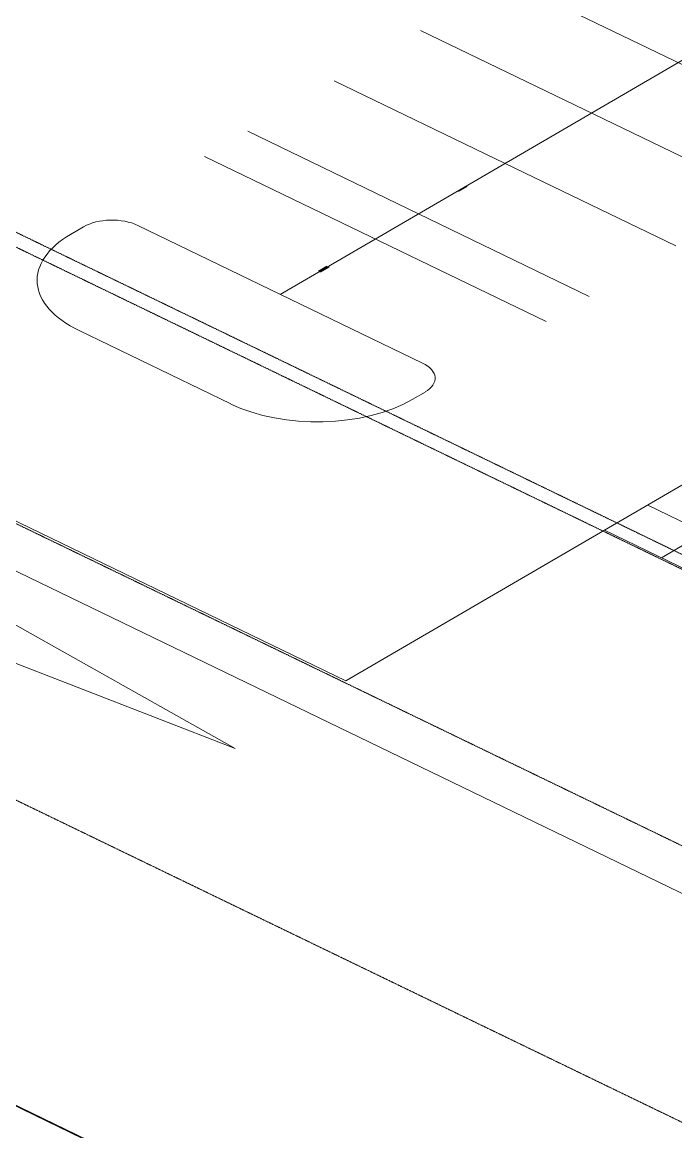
# Model space of a CAD drawing. Header units: inches. Extents: x 27328 to 121296, y -4075 to 4147.
# Drawn here: x 41696 to 42307, y -2669 to -1632 of the extents above; entities that cross this region are included whole.
import ezdxf

# ---------------------------------------------------------------- set-up
doc = ezdxf.new("R2010")
doc.units = ezdxf.units.IN
doc.header["$MEASUREMENT"] = 0
doc.linetypes.add('Center 1_4_', pattern=[0.53125, 0.25, -0.09375, 0.09375, -0.09375])
doc.linetypes.add('Hidden', pattern=[0.28125, 0.1875, -0.09375])
for name, color, linetype, lineweight in [('A-DETL', 90, 'Continuous', 9), ('A-FLOR-OTLN', 90, 'Continuous', 9), ('A-PROP-SBCK', 71, 'Hidden', 15), ('BMP', 80, 'Continuous', 9), ('C-TOPO', 7, 'Continuous', 9), ('Conc', 7, 'Continuous', 9), ('EOP-PR', 4, 'Continuous', 9), ('G-ANNO-SYMB', 111, 'Continuous', 9), ('PAINT', 190, 'Continuous', 9), ('PROP', 3, 'Center 1_4_', 9)]:
    doc.layers.add(name, color=color, linetype=linetype, lineweight=lineweight)

msp = doc.modelspace()

# ---------------------------------------------------------------- linework, layer by layer
at = {"layer": 'A-DETL'}
for p, q in [((42112.5, -1785.9), (42104.4, -1790.6)), ((41973.3, -1865), (41981.3, -1860.3)), ((41974.7, -1865.7), (41982.8, -1861)), ((41983.2, -1861.2), (41975.1, -1865.9))]:
    msp.add_line(p, q, dxfattribs=at)
at = {"layer": 'A-FLOR-OTLN'}
for p, q in [((42334.4, -2109.3), (42281.2, -2083.6)), ((42294, -2132.9), (42334.4, -2109.3))]:
    msp.add_line(p, q, dxfattribs=at)
at = {"layer": 'A-PROP-SBCK'}
for p, q in [((44836.8, -3364), (40149.3, -1097.1)), ((42355, -2149.9), (40165.8, -1091.2)), ((44594.3, -3505.2), (39890.9, -1230.6))]:
    msp.add_line(p, q, dxfattribs=at)
at = {"layer": 'BMP'}
for p, q in [((41895.3, -2311.1), (40838, -1716.9)), ((40631.9, -1821.1), (41895.3, -2311.1))]:
    msp.add_line(p, q, dxfattribs=at)
at = {"layer": 'C-TOPO'}
msp.add_line((42364.5, -2971.5), (40864.1, -2245.8), dxfattribs=at)
at = {"layer": 'C-TOPO', "lineweight": 25}
msp.add_line((40865.3, -2245.8), (42364.5, -2970.8), dxfattribs=at)
at = {"layer": 'Conc'}
for p, q in [((42240.8, -2107.1), (42355, -2040.6)), ((42353.6, -2161.7), (42240.8, -2107.1))]:
    msp.add_line(p, q, dxfattribs=at)
at = {"layer": 'EOP-PR'}
for p, q in [((41999, -2248), (40943.5, -1737.5)), ((41753.7, -1823.5), (41741.6, -1830.5)), ((42070.7, -1950.9), (41804.6, -1822.2)), ((41891.4, -1989.1), (41749.5, -1920.5)), ((42073, -1977.9), (42060.9, -1985)), ((42240.8, -2107.1), (41999, -2248))]:
    msp.add_line(p, q, dxfattribs=at)
for centre, major_axis, start_param, end_param in [((41780.3, -1836.3), (36, 0), 0.831821, 2.402617), ((41830.3, -1873.4), (120, 0), 2.402617, 3.973414), ((42046.4, -1965), (36, 0), 5.54421, 7.115006), ((41972.2, -1942.1), (120, 0), 3.973414, 5.54421)]:
    msp.add_ellipse(centre, major_axis=major_axis, ratio=0.53073, start_param=start_param, end_param=end_param, dxfattribs=at)
at = {"layer": 'G-ANNO-SYMB'}
msp.add_line((44496.9, -3502.7), (39042.1, -864.7), dxfattribs=at)
at = {"layer": 'PAINT'}
for p, q in [((41937.6, -1886.6), (43441, -1011)), ((42149.8, -1592.8), (42469.1, -1747.2)), ((42068.9, -1639.9), (42388.3, -1794.3)), ((41988.1, -1687), (42147.8, -1764.2)), ((41907.3, -1734), (42226.6, -1888.5)), ((41866.9, -1757.6), (42186.2, -1912)), ((42147.8, -1764.2), (42307.4, -1841.4))]:
    msp.add_line(p, q, dxfattribs=at)
at = {"layer": 'PROP'}
msp.add_line((44529.2, -3732.2), (39543.7, -1321.2), dxfattribs=at)

doc.saveas('drawing.dxf')
